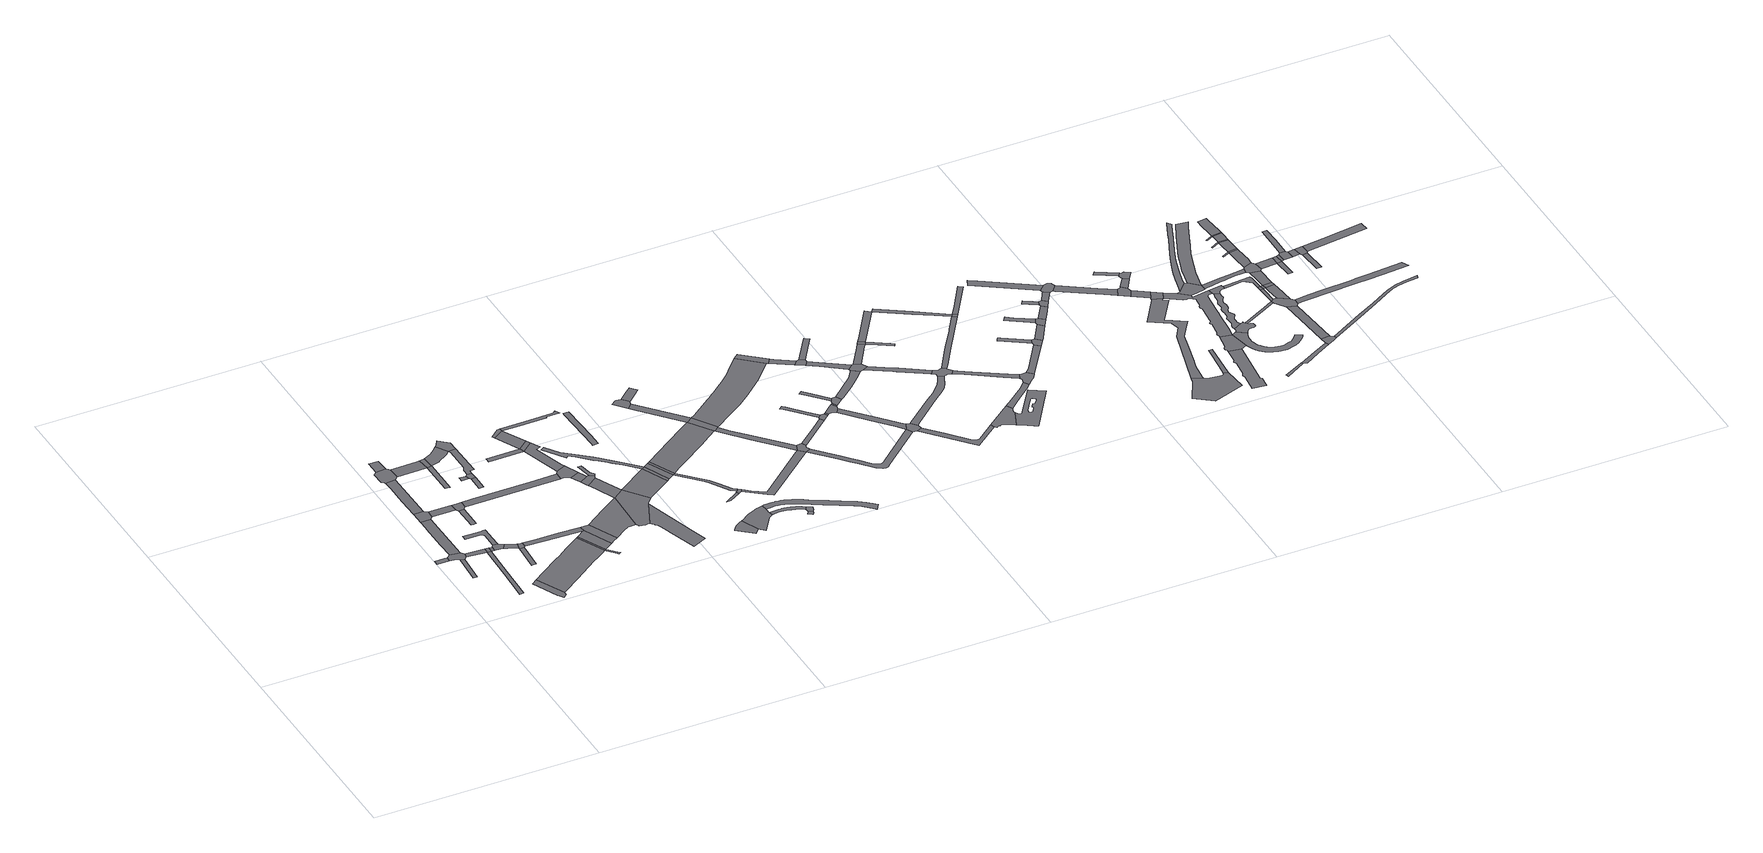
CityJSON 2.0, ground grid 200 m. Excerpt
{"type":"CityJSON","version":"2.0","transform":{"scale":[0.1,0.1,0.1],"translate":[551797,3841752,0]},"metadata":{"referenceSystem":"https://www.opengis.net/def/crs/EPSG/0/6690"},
"CityObjects":{
"road1":{"type":"Road","attributes":{"RoadStructureAttribute.sectionType":"1"},"geometry":[{"type":"MultiSurface","lod":"1","boundaries":[[[0,1,2,3,4]]]}]},
"road2":{"type":"Road","attributes":{"RoadStructureAttribute.sectionType":"1"},"geometry":[{"type":"MultiSurface","lod":"1","boundaries":[[[5,6,7,8,9]]]}]},
"road3":{"type":"Road","geometry":[{"type":"MultiSurface","lod":"1","boundaries":[[[10,4,3,11,12,5,9,13,14,15,16]]]}]},
"road4":{"type":"Road","attributes":{"RoadStructureAttribute.sectionType":"1"},"geometry":[{"type":"MultiSurface","lod":"1","boundaries":[[[17,18,19,20,21,10,16,22]]]}]},
"road5":{"type":"Road","attributes":{"RoadStructureAttribute.sectionType":"1"},"geometry":[{"type":"MultiSurface","lod":"1","boundaries":[[[23,24,25,26,27,28,29,30]]]}]},
"road6":{"type":"Road","attributes":{"RoadStructureAttribute.sectionType":"1"},"geometry":[{"type":"MultiSurface","lod":"1","boundaries":[[[14,13,31,23,32]]]}]},
"road7":{"type":"Road","geometry":[{"type":"MultiSurface","lod":"1","boundaries":[[[33,34,17,22,35,36,37]]]}]},
"road8":{"type":"Road","geometry":[{"type":"MultiSurface","lod":"1","boundaries":[[[38,39,40,41,42,43,44,45]]]}]},
"road9":{"type":"Road","geometry":[{"type":"MultiSurface","lod":"1","boundaries":[[[32,23,30,46]]]}]},
"road10":{"type":"Road","attributes":{"RoadStructureAttribute.sectionType":"1"},"geometry":[{"type":"MultiSurface","lod":"1","boundaries":[[[47,48,49,50,51,34,33]]]}]},
"road11":{"type":"Road","attributes":{"RoadStructureAttribute.sectionType":"1"},"geometry":[{"type":"MultiSurface","lod":"1","boundaries":[[[46,30,52,53]]]}]},
"road12":{"type":"Road","attributes":{"RoadStructureAttribute.sectionType":"1"},"geometry":[{"type":"MultiSurface","lod":"1","boundaries":[[[54,55,56,57,58,59,60,61,62,63,64]]]}]},
"road13":{"type":"Road","geometry":[{"type":"MultiSurface","lod":"1","boundaries":[[[63,53,52,65,66,67,68,64]]]}]},
"road14":{"type":"Road","attributes":{"RoadStructureAttribute.sectionType":"1"},"geometry":[{"type":"MultiSurface","lod":"1","boundaries":[[[37,36,69,70,71]]]}]},
"road15":{"type":"Road","geometry":[{"type":"MultiSurface","lod":"1","boundaries":[[[72,73,74,75,76,77,78,79,80,49,48,81,82,83,84]]]}]},
"road16":{"type":"Road","attributes":{"RoadStructureAttribute.sectionType":"1"},"geometry":[{"type":"MultiSurface","lod":"1","boundaries":[[[85,86,75,74]]]}]},
"road17":{"type":"Road","attributes":{"RoadStructureAttribute.sectionType":"1"},"geometry":[{"type":"MultiSurface","lod":"1","boundaries":[[[87,88,67,66,89,90,91,92]]]}]},
"road18":{"type":"Road","attributes":{"RoadStructureAttribute.sectionType":"1"},"geometry":[{"type":"MultiSurface","lod":"1","boundaries":[[[93,94,95,96,97]]]}]},
"road19":{"type":"Road","attributes":{"RoadStructureAttribute.sectionType":"1"},"geometry":[{"type":"MultiSurface","lod":"1","boundaries":[[[98,99,100,101,102]]]}]},
"road20":{"type":"Road","geometry":[{"type":"MultiSurface","lod":"1","boundaries":[[[103,92,91,93,97,104,105]]]}]},
"road21":{"type":"Road","geometry":[{"type":"MultiSurface","lod":"1","boundaries":[[[106,71,70,102,101,107,108,109,110]]]}]},
"road22":{"type":"Road","attributes":{"RoadStructureAttribute.sectionType":"1"},"geometry":[{"type":"MultiSurface","lod":"1","boundaries":[[[111,112,84,83,113,114]]]}]},
"road23":{"type":"Road","geometry":[{"type":"MultiSurface","lod":"1","boundaries":[[[115,116,117,118,119,38,45,120,121,122,123,124,125,126]]]}]},
"road24":{"type":"Road","attributes":{"RoadStructureAttribute.sectionType":"1"},"geometry":[{"type":"MultiSurface","lod":"1","boundaries":[[[127,128,129,130,131,114]]]}]},
"road25":{"type":"Road","geometry":[{"type":"MultiSurface","lod":"1","boundaries":[[[132,111,114,131,133]]]}]},
"road26":{"type":"Road","attributes":{"RoadStructureAttribute.sectionType":"1"},"geometry":[{"type":"MultiSurface","lod":"1","boundaries":[[[134,135,105,104,136,137,138,139,140,141]]]}]},
"road27":{"type":"Road","geometry":[{"type":"MultiSurface","lod":"1","boundaries":[[[142,143,144,145]]]}]},
"road28":{"type":"Road","attributes":{"RoadStructureAttribute.sectionType":"1"},"geometry":[{"type":"MultiSurface","lod":"1","boundaries":[[[146,147,148,149]]]}]},
"road29":{"type":"Road","attributes":{"RoadStructureAttribute.sectionType":"1"},"geometry":[{"type":"MultiSurface","lod":"1","boundaries":[[[150,151,152,153,154,132,133,155,156,157,158,159]]]}]},
"road30":{"type":"Road","geometry":[{"type":"MultiSurface","lod":"1","boundaries":[[[160,161,162,145,144,146,149]]]}]},
"road31":{"type":"Road","attributes":{"function":"2","RoadStructureAttribute.sectionType":"1"},"geometry":[{"type":"MultiSurface","lod":"1","boundaries":[[[163,115,126,164]]]}]},
"road32":{"type":"Road","attributes":{"RoadStructureAttribute.sectionType":"1"},"geometry":[{"type":"MultiSurface","lod":"1","boundaries":[[[165,166,167,168,159,169,170,171,162,161]]]}]},
"road33":{"type":"Road","attributes":{"RoadStructureAttribute.sectionType":"1"},"geometry":[{"type":"MultiSurface","lod":"1","boundaries":[[[172,173,174,110,109,175,176]]]}]},
"road34":{"type":"Road","geometry":[{"type":"MultiSurface","lod":"1","boundaries":[[[177,178,179,180,181,164,126]]]}]},
"road35":{"type":"Road","attributes":{"function":"2","RoadStructureAttribute.sectionType":"1"},"geometry":[{"type":"MultiSurface","lod":"1","boundaries":[[[140,163,164,182]]]}]},
"road36":{"type":"Road","geometry":[{"type":"MultiSurface","lod":"1","boundaries":[[[183,184,150,159,168,185]]]}]},
"road37":{"type":"Road","geometry":[{"type":"MultiSurface","lod":"1","boundaries":[[[186,141,140,182,187,188,189]]]}]},
"road38":{"type":"Road","attributes":{"function":"2","RoadStructureAttribute.sectionType":"1"},"geometry":[{"type":"MultiSurface","lod":"1","boundaries":[[[190,191,192,193,189,188,194,195,196,197,198,199,200,201,202]]]}]},
"road39":{"type":"Road","attributes":{"RoadStructureAttribute.sectionType":"1"},"geometry":[{"type":"MultiSurface","lod":"1","boundaries":[[[203,204,205,206]]]}]},
"road40":{"type":"Road","geometry":[{"type":"MultiSurface","lod":"1","boundaries":[[[207,208,209,210,211,212]]]}]},
"road41":{"type":"Road","attributes":{"RoadStructureAttribute.sectionType":"1"},"geometry":[{"type":"MultiSurface","lod":"1","boundaries":[[[212,211,206,213]]]}]},
"road42":{"type":"Road","geometry":[{"type":"MultiSurface","lod":"1","boundaries":[[[214,215,216,217,176,175,218,219,220,221,222]]]}]},
"road43":{"type":"Road","attributes":{"RoadStructureAttribute.sectionType":"1"},"geometry":[{"type":"MultiSurface","lod":"1","boundaries":[[[223,224,225,226,205,227,215,214]]]}]},
"road44":{"type":"Road","geometry":[{"type":"MultiSurface","lod":"1","boundaries":[[[213,206,205,226]]]}]},
"road45":{"type":"Road","attributes":{"RoadStructureAttribute.sectionType":"1"},"geometry":[{"type":"MultiSurface","lod":"1","boundaries":[[[228,222,221,229,230,231,232,233]]]}]},
"road46":{"type":"Road","geometry":[{"type":"MultiSurface","lod":"1","boundaries":[[[234,233,232,235,236,237,238,239]]]}]},
"road47":{"type":"Road","attributes":{"RoadStructureAttribute.sectionType":"1"},"geometry":[{"type":"MultiSurface","lod":"1","boundaries":[[[240,237,236,241,190,242]]]}]},
"road48":{"type":"Road","geometry":[{"type":"MultiSurface","lod":"1","boundaries":[[[242,190,202,243,244,245,246,247,248,249,250,251,252]]]}]},
"road49":{"type":"Road","geometry":[{"type":"MultiSurface","lod":"1","boundaries":[[[253,254,250,249,255,256,257,258,259,260,261,262]]]}]},
"road50":{"type":"Road","attributes":{"RoadStructureAttribute.sectionType":"1"},"geometry":[{"type":"MultiSurface","lod":"1","boundaries":[[[263,264,265,266,267,234,239]]]}]},
"road51":{"type":"Road","attributes":{"RoadStructureAttribute.sectionType":"1"},"geometry":[{"type":"MultiSurface","lod":"1","boundaries":[[[268,269,270,271,207,212,272,273,274,275]]]}]},
"road52":{"type":"Road","attributes":{"RoadStructureAttribute.sectionType":"1"},"geometry":[{"type":"MultiSurface","lod":"1","boundaries":[[[276,277,278,279,280,281,282,283,284,285,286,287,288,289,290,291,292]]]}]},
"road53":{"type":"Road","attributes":{"function":"2","RoadStructureAttribute.sectionType":"1"},"geometry":[{"type":"MultiSurface","lod":"1","boundaries":[[[291,242,252,293]]]}]},
"road54":{"type":"Road","attributes":{"RoadStructureAttribute.sectionType":"1"},"geometry":[{"type":"MultiSurface","lod":"1","boundaries":[[[294,295,296,297,298,299,300]]]}]},
"road55":{"type":"Road","geometry":[{"type":"MultiSurface","lod":"1","boundaries":[[[292,291,293,301]]]}]},
"road56":{"type":"Road","attributes":{"RoadStructureAttribute.sectionType":"1"},"geometry":[{"type":"MultiSurface","lod":"1","boundaries":[[[302,303,304,305,306,307,308,309,310,311]]]}]},
"road57":{"type":"Road","attributes":{"RoadStructureAttribute.sectionType":"1"},"geometry":[{"type":"MultiSurface","lod":"1","boundaries":[[[312,292,301,313]]]}]},
"road58":{"type":"Road","geometry":[{"type":"MultiSurface","lod":"1","boundaries":[[[314,312,313,315]]]}]},
"road59":{"type":"Road","geometry":[{"type":"MultiSurface","lod":"1","boundaries":[[[316,317,318,319,320,321,322,323,324,302,311,325,326,327,328,329,330,331,332,333]]]}]},
"road60":{"type":"Road","attributes":{"RoadStructureAttribute.sectionType":"1"},"geometry":[{"type":"MultiSurface","lod":"1","boundaries":[[[334,335,336,337,315,313,338,339,340,341,342]]]}]},
"road61":{"type":"Road","attributes":{"RoadStructureAttribute.sectionType":"1"},"geometry":[{"type":"MultiSurface","lod":"1","boundaries":[[[343,344,345,346]]]}]},
"road62":{"type":"Road","geometry":[{"type":"MultiSurface","lod":"1","boundaries":[[[342,341,347,343,346,348,349]]]}]},
"road63":{"type":"Road","attributes":{"function":"2","RoadStructureAttribute.sectionType":"1"},"geometry":[{"type":"MultiSurface","lod":"1","boundaries":[[[350,351,352,353,314,315,354,355,356,357,358,359,360]]]}]},
"road64":{"type":"Road","attributes":{"RoadStructureAttribute.sectionType":"1"},"geometry":[{"type":"MultiSurface","lod":"1","boundaries":[[[361,362,363,364,365,366,367,368,369,370,371,328,327,372,373,374,375,376,377,378,379,380,381,382,383,384,385]]]}]},
"road65":{"type":"Road","geometry":[{"type":"MultiSurface","lod":"1","boundaries":[[[386,387,388,389,390,391,392,393]]]}]},
"road66":{"type":"Road","attributes":{"RoadStructureAttribute.sectionType":"1"},"geometry":[{"type":"MultiSurface","lod":"1","boundaries":[[[394,395,396,397,398,399]]]}]},
"road67":{"type":"Road","geometry":[{"type":"MultiSurface","lod":"1","boundaries":[[[385,384,400,401,394,399,402,403,404]]]}]},
"road68":{"type":"Road","attributes":{"RoadStructureAttribute.sectionType":"1"},"geometry":[{"type":"MultiSurface","lod":"1","boundaries":[[[405,406,393,392,407,408]]]}]},
"road69":{"type":"Road","attributes":{"RoadStructureAttribute.sectionType":"1"},"geometry":[{"type":"MultiSurface","lod":"1","boundaries":[[[390,389,409,350,410]]]}]},
"road70":{"type":"Road","attributes":{"RoadStructureAttribute.sectionType":"1"},"geometry":[{"type":"MultiSurface","lod":"1","boundaries":[[[411,412,413,414,415,416,417,418,419,420,421,422,423,424,425,426,427,428,429,430,431,432,433,434,435,436,316,333,437,438,439,440,441,442,443,444,445,446,447,448,449,450,451,452,453,454,455,456,457,458]]]}]},
"road71":{"type":"Road","attributes":{"RoadStructureAttribute.sectionType":"1"},"geometry":[{"type":"MultiSurface","lod":"1","boundaries":[[[459,460,461,462,463,349,348,464,465,466,467]]]}]},
"road72":{"type":"Road","geometry":[{"type":"MultiSurface","lod":"1","boundaries":[[[410,350,360,468,469,470]]]}]},
"road73":{"type":"Road","attributes":{"RoadStructureAttribute.sectionType":"1"},"geometry":[{"type":"MultiSurface","lod":"1","boundaries":[[[471,472,469,468,473,474,475,476,459,477]]]}]},
"road74":{"type":"Road","geometry":[{"type":"MultiSurface","lod":"1","boundaries":[[[477,459,467,478,479,480,481,482,483]]]}]},
"road75":{"type":"Road","attributes":{"function":"2","RoadStructureAttribute.sectionType":"1"},"geometry":[{"type":"MultiSurface","lod":"1","boundaries":[[[484,485,486,487,488,489,490,491,492,493,494,495,410,470,496,497,498,499,500,501]]]}]},
"road76":{"type":"Road","attributes":{"RoadStructureAttribute.sectionType":"1"},"geometry":[{"type":"MultiSurface","lod":"1","boundaries":[[[502,503,483,482,504,505]]]}]},
"road77":{"type":"Road","geometry":[{"type":"MultiSurface","lod":"1","boundaries":[[[506,507,508,509,510,511,512,513]]]}]},
"road78":{"type":"Road","attributes":{"RoadStructureAttribute.sectionType":"1"},"geometry":[{"type":"MultiSurface","lod":"1","boundaries":[[[514,515,516,517,518,519,520,521,522,523,478,467,524,525,526,527,528,529,530,531,532,533,534]]]}]},
"road79":{"type":"Road","geometry":[{"type":"MultiSurface","lod":"1","boundaries":[[[513,512,502,505,535,536]]]}]},
"road80":{"type":"Road","attributes":{"RoadStructureAttribute.sectionType":"1"},"geometry":[{"type":"MultiSurface","lod":"1","boundaries":[[[537,536,535,538]]]}]},
"road81":{"type":"Road","attributes":{"RoadStructureAttribute.sectionType":"1"},"geometry":[{"type":"MultiSurface","lod":"1","boundaries":[[[539,540,537,538,541,542,543,544,545,546,547,548]]]}]},
"road82":{"type":"Road","geometry":[{"type":"MultiSurface","lod":"1","boundaries":[[[549,484,501,550,551]]]}]},
"road83":{"type":"Road","attributes":{"RoadStructureAttribute.sectionType":"1"},"geometry":[{"type":"MultiSurface","lod":"1","boundaries":[[[552,553,554,555,556,557]]]}]},
"road84":{"type":"Road","attributes":{"RoadStructureAttribute.sectionType":"1"},"geometry":[{"type":"MultiSurface","lod":"1","boundaries":[[[558,539,548,559,560]]]}]},
"road85":{"type":"Road","geometry":[{"type":"MultiSurface","lod":"1","boundaries":[[[561,557,556,558,560,562]]]}]},
"road86":{"type":"Road","attributes":{"RoadStructureAttribute.sectionType":"1"},"geometry":[{"type":"MultiSurface","lod":"1","boundaries":[[[563,564,565,546,545,566,567,534,568]]]}]},
"road87":{"type":"Road","attributes":{"RoadStructureAttribute.sectionType":"1"},"geometry":[{"type":"MultiSurface","lod":"1","boundaries":[[[569,551,550,570,571]]]}]},
"road88":{"type":"Road","geometry":[{"type":"MultiSurface","lod":"1","boundaries":[[[572,571,570,573,574,575]]]}]},
"road89":{"type":"Road","geometry":[{"type":"MultiSurface","lod":"1","boundaries":[[[568,534,533,576,577,578,579]]]}]},
"road90":{"type":"Road","attributes":{"RoadStructureAttribute.sectionType":"1"},"geometry":[{"type":"MultiSurface","lod":"1","boundaries":[[[580,581,582,561,562,583,584,585,586,587]]]}]},
"road91":{"type":"Road","attributes":{"RoadStructureAttribute.sectionType":"1"},"geometry":[{"type":"MultiSurface","lod":"1","boundaries":[[[588,574,573,589,590,591]]]}]},
"road92":{"type":"Road","attributes":{"RoadStructureAttribute.sectionType":"1"},"geometry":[{"type":"MultiSurface","lod":"1","boundaries":[[[592,593,572,575,594,595]]]}]},
"road93":{"type":"Road","attributes":{"RoadStructureAttribute.sectionType":"1"},"geometry":[{"type":"MultiSurface","lod":"1","boundaries":[[[596,597,598,599,600,601,602,577,576,603,604,605,606,607]]]}]},
"road94":{"type":"Road","geometry":[{"type":"MultiSurface","lod":"1","boundaries":[[[608,591,590,580,587,609,610,611,612]]]}]},
"road95":{"type":"Road","attributes":{"RoadStructureAttribute.sectionType":"1"},"geometry":[{"type":"MultiSurface","lod":"1","boundaries":[[[613,614,615,616,617,618,619,579,578,620,621,622,623,624,625,626,627,628]]]}]},
"road96":{"type":"Road","attributes":{"RoadStructureAttribute.sectionType":"1"},"geometry":[{"type":"MultiSurface","lod":"1","boundaries":[[[629,630,608,612,631,632]]]}]},
"road97":{"type":"Road","attributes":{"RoadStructureAttribute.sectionType":"1"},"geometry":[{"type":"MultiSurface","lod":"1","boundaries":[[[633,634,610,609,635,636,637,638,639,640]]]}]},
"road98":{"type":"Road","geometry":[{"type":"MultiSurface","lod":"1","boundaries":[[[641,629,632,642]]]}]},
"road99":{"type":"Road","geometry":[{"type":"MultiSurface","lod":"1","boundaries":[[[643,644,645,646,642,632]]]}]},
"road100":{"type":"Road","geometry":[{"type":"MultiSurface","lod":"1","boundaries":[[[647,607,606,648,649,650,651,652,653,654,655,656]]]}]},
"road101":{"type":"Road","attributes":{"RoadStructureAttribute.sectionType":"1"},"geometry":[{"type":"MultiSurface","lod":"1","boundaries":[[[657,658,641,642,659,660]]]}]},
"road102":{"type":"Road","geometry":[{"type":"MultiSurface","lod":"1","boundaries":[[[661,662,663,640,639,664,613,628,665,666,667,668,669,670,671,672,673,674]]]}]},
"road103":{"type":"Road","geometry":[{"type":"MultiSurface","lod":"1","boundaries":[[[675,676,677,678,679,653,652,680,681,682,683,684,685],[686,687,688,689,690,691,692,693,694,695,696,697,698,699,700,701,702,703,704,705,706,707,708]]]}]},
"road104":{"type":"Road","attributes":{"RoadStructureAttribute.sectionType":"1"},"geometry":[{"type":"MultiSurface","lod":"1","boundaries":[[[709,710,711,712,713,714,715,647,656,716,717,718,719,720]]]}]},
"road105":{"type":"Road","attributes":{"RoadStructureAttribute.sectionType":"1"},"geometry":[{"type":"MultiSurface","lod":"1","boundaries":[[[721,722,723,724,670,669,725,726,727,728,729]]]}]},
"road106":{"type":"Road","attributes":{"RoadStructureAttribute.sectionType":"1"},"geometry":[{"type":"MultiSurface","lod":"1","boundaries":[[[730,731,732,733,734,735,674,673,736,737,738,739]]]}]},
"road107":{"type":"Road","geometry":[{"type":"MultiSurface","lod":"1","boundaries":[[[740,741,742,660,743,744,730,745]]]}]},
"road108":{"type":"Road","geometry":[{"type":"MultiSurface","lod":"1","boundaries":[[[746,747,729,728,748,749,709,720,750,751,752,753]]]}]},
"road109":{"type":"Road","geometry":[{"type":"MultiSurface","lod":"1","boundaries":[[[745,730,739,754]]]}]},
"road110":{"type":"Road","attributes":{"RoadStructureAttribute.sectionType":"1"},"geometry":[{"type":"MultiSurface","lod":"1","boundaries":[[[755,756,757,753,752,758]]]}]},
"road111":{"type":"Road","attributes":{"RoadStructureAttribute.sectionType":"1"},"geometry":[{"type":"MultiSurface","lod":"1","boundaries":[[[759,760,761,762,763,764,765,766]]]}]},
"road112":{"type":"Road","attributes":{"RoadStructureAttribute.sectionType":"1"},"geometry":[{"type":"MultiSurface","lod":"1","boundaries":[[[767,768,745,754,769]]]}]},
"road113":{"type":"Road","geometry":[{"type":"MultiSurface","lod":"1","boundaries":[[[770,766,765,771,755,758,772,773,774]]]}]},
"road114":{"type":"Road","attributes":{"RoadStructureAttribute.sectionType":"1"},"geometry":[{"type":"MultiSurface","lod":"1","boundaries":[[[775,776,777,778,779,780,781]]]}]},
"road115":{"type":"Road","attributes":{"RoadStructureAttribute.sectionType":"1"},"geometry":[{"type":"MultiSurface","lod":"1","boundaries":[[[782,770,774,783,784]]]}]},
"road116":{"type":"Road","geometry":[{"type":"MultiSurface","lod":"1","boundaries":[[[785,781,780,782,784,786,787]]]}]},
"road117":{"type":"Road","attributes":{"RoadStructureAttribute.sectionType":"1"},"geometry":[{"type":"MultiSurface","lod":"1","boundaries":[[[788,787,786,789,790]]]}]},
"road118":{"type":"Road","geometry":[{"type":"MultiSurface","lod":"1","boundaries":[[[791,792,793,794,795,796]]]}]},
"road119":{"type":"Road","attributes":{"RoadStructureAttribute.sectionType":"1"},"geometry":[{"type":"MultiSurface","lod":"1","boundaries":[[[797,798,799,800,801]]]}]},
"road120":{"type":"Road","geometry":[{"type":"MultiSurface","lod":"1","boundaries":[[[802,796,795,788,790,803]]]}]},
"road121":{"type":"Road","attributes":{"RoadStructureAttribute.sectionType":"1"},"geometry":[{"type":"MultiSurface","lod":"1","boundaries":[[[804,805,802,803,806]]]}]},
"road122":{"type":"Road","geometry":[{"type":"MultiSurface","lod":"1","boundaries":[[[807,801,800,804,806,808,809,810,811]]]}]},
"road123":{"type":"Road","geometry":[{"type":"MultiSurface","lod":"1","boundaries":[[[812,813,814,815,816,817,818,819,820,821,822,823,824,825,826]]]}]},
"road124":{"type":"Road","attributes":{"RoadStructureAttribute.sectionType":"1"},"geometry":[{"type":"MultiSurface","lod":"1","boundaries":[[[827,809,808,828,829,830,831,832]]]}]},
"road125":{"type":"Road","attributes":{"RoadStructureAttribute.sectionType":"1"},"geometry":[{"type":"MultiSurface","lod":"1","boundaries":[[[833,834,835,836,837,838,812,826,839,840,841,842,843,844,845,846,847,848,849,850,851]]]}]},
"road126":{"type":"Road","geometry":[{"type":"MultiSurface","lod":"1","boundaries":[[[852,853,854,818,817]]]}]},
"road127":{"type":"Road","attributes":{"RoadStructureAttribute.sectionType":"1"},"geometry":[{"type":"MultiSurface","lod":"1","boundaries":[[[855,856,857,858,859,860,861,862,863,864,865,866,867,868,869,870,871,872]]]}]},
"road128":{"type":"Road","geometry":[{"type":"MultiSurface","lod":"1","boundaries":[[[873,874,832,831,875,876,877]]]}]},
"road129":{"type":"Road","attributes":{"RoadStructureAttribute.sectionType":"1"},"geometry":[{"type":"MultiSurface","lod":"1","boundaries":[[[878,879,880,881]]]}]},
"road130":{"type":"Road","attributes":{"RoadStructureAttribute.sectionType":"1"},"geometry":[{"type":"MultiSurface","lod":"1","boundaries":[[[876,875,882,883]]]}]},
"road131":{"type":"Road","attributes":{"RoadStructureAttribute.sectionType":"1"},"geometry":[{"type":"MultiSurface","lod":"1","boundaries":[[[884,873,877,885,886]]]}]},
"road132":{"type":"Road","geometry":[{"type":"MultiSurface","lod":"1","boundaries":[[[887,888,889,890,891,892,893,894,855,872,895,896]]]}]},
"road133":{"type":"Road","geometry":[{"type":"MultiSurface","lod":"1","boundaries":[[[883,882,833,851,897]]]}]},
"road134":{"type":"Road","geometry":[{"type":"MultiSurface","lod":"1","boundaries":[[[898,881,880,899,884,886,900,901]]]}]},
"road135":{"type":"Road","geometry":[{"type":"MultiSurface","lod":"1","boundaries":[[[902,903,904,905]]]}]},
"road136":{"type":"Road","attributes":{"RoadStructureAttribute.sectionType":"1"},"geometry":[{"type":"MultiSurface","lod":"1","boundaries":[[[897,851,906,907,908,909,910,911,912,913,914,915,916,917,918,919,920,921,922,923,924,925,926,927,928,929,930,931,887,896,932,933,934,935,936,937,938,939,940,941,942,943,944,945]]]}]},
"road137":{"type":"Road","geometry":[{"type":"MultiSurface","lod":"1","boundaries":[[[946,947,948,949,950,951,952,953,954,955,956,957,958,959,960,961,962,963,964,965,966,967,968,969,970,971,972]]]}]},
"road138":{"type":"Road","geometry":[{"type":"MultiSurface","lod":"1","boundaries":[[[973,974,945,944,975,976,977,978,979]]]}]},
"road139":{"type":"Road","attributes":{"RoadStructureAttribute.sectionType":"1"},"geometry":[{"type":"MultiSurface","lod":"1","boundaries":[[[954,980,896,895,981,982,983,984,985,986,987,988,989,990,991,992,993,994,995,996,997,998,999,1000,1001,1002,1003,1004,1005,1006,1007,1008,1009,1010,1011,1012,1013,1014,1015,1016,1017,1018,1019,1020,1021,1022,1023,1024,1025,1026,1027,1028,1029,1030,955]]]}]},
"road140":{"type":"Road","attributes":{"RoadStructureAttribute.sectionType":"1"},"geometry":[{"type":"MultiSurface","lod":"1","boundaries":[[[1031,1032,1033,1034,1035,1036,1037,1038,1039,1040,1041,1042,1043,1044,1045,1046,1047,1048,1049,1050,1051,1052,1053,1054,1055,1056,1057,1058,1059,1060,1061,1062,1063,1064,951,950,1065,1066,1067,1068,1069,1070,1071,1072,1073,1074,1075,1076,1077,1078,1079,1080,1081,1082,1083,1084,1085,1086,1087,1088,1089,1090,1091,1092,1093,1094]]]}]},
"road141":{"type":"Road","attributes":{"RoadStructureAttribute.sectionType":"1"},"geometry":[{"type":"MultiSurface","lod":"1","boundaries":[[[1095,1096,1097,1098,1099,1100]]]}]},
"road142":{"type":"Road","geometry":[{"type":"MultiSurface","lod":"1","boundaries":[[[1101,1102,941,940,1031,1094,1103,1104,1105,1106,1107,1108]]]}]},
"road143":{"type":"Road","attributes":{"RoadStructureAttribute.sectionType":"7"},"geometry":[{"type":"MultiSurface","lod":"1","boundaries":[[[1109,1110,1111,1112,1113,1114,972,971,1115]]]}]},
"road144":{"type":"Road","geometry":[{"type":"MultiSurface","lod":"1","boundaries":[[[1116,1117,1118,1119,1120,1121,1122,1123,1124,1125,1126,1127,1128,1129,1130,974,973,1131,1132,1133,1134,1135,1136,1137,1138,1139,1140]]]}]},
"road145":{"type":"Road","attributes":{"RoadStructureAttribute.sectionType":"1"},"geometry":[{"type":"MultiSurface","lod":"1","boundaries":[[[1141,1142,1143,1144,1145,1146,978,977,1147,1148,1149,1150,1151,1152,1153,1154]]]}]},
"road146":{"type":"Road","attributes":{"RoadStructureAttribute.sectionType":"1"},"geometry":[{"type":"MultiSurface","lod":"1","boundaries":[[[1155,1156,1157,1158,1159,1160,1161,1162,979,978,1163,1164,1165,1166,1167,1168,1169]]]}]},
"road147":{"type":"Road","attributes":{"RoadStructureAttribute.sectionType":"1"},"geometry":[{"type":"MultiSurface","lod":"1","boundaries":[[[1170,1171,1172,1173,1174,1108,1107,1175,1176,1177,1178,1179,1180]]]}]},
"road148":{"type":"Road","geometry":[{"type":"MultiSurface","lod":"1","boundaries":[[[1181,1182,1095,1100,1183,1184,1185]]]}]},
"road149":{"type":"Road","attributes":{"RoadStructureAttribute.sectionType":"1"},"geometry":[{"type":"MultiSurface","lod":"1","boundaries":[[[1186,1187,1182,1181,1188]]]}]},
"road150":{"type":"Road","geometry":[{"type":"MultiSurface","lod":"1","boundaries":[[[1189,1190,1191,1192,1193,1194,1112,1195]]]}]},
"road151":{"type":"Road","geometry":[{"type":"MultiSurface","lod":"1","boundaries":[[[1180,1179,1192,1191]]]}]},
"road152":{"type":"Road","geometry":[{"type":"MultiSurface","lod":"1","boundaries":[[[1195,1112,1111,1196,1186,1188,1197,1198,1199,1200,1201]]]}]},
"road153":{"type":"Road","attributes":{"RoadStructureAttribute.sectionType":"1"},"geometry":[{"type":"MultiSurface","lod":"1","boundaries":[[[1202,1180,1191,1203]]]}]},
"road154":{"type":"Road","attributes":{"RoadStructureAttribute.sectionType":"1"},"geometry":[{"type":"MultiSurface","lod":"1","boundaries":[[[1204,1205,1203,1206,1201,1200]]]}]},
"road155":{"type":"Road","geometry":[{"type":"MultiSurface","lod":"1","boundaries":[[[1207,1208,1202,1203,1205]]]}]},
"road156":{"type":"Road","attributes":{"RoadStructureAttribute.sectionType":"1"},"geometry":[{"type":"MultiSurface","lod":"1","boundaries":[[[1209,1210,1211,1202,1208,1212]]]}]},
"road157":{"type":"Road","geometry":[{"type":"MultiSurface","lod":"1","boundaries":[[[1213,1214,1215,1216]]]}]},
"road158":{"type":"Road","geometry":[{"type":"MultiSurface","lod":"1","boundaries":[[[1217,1218,1219,1141,1154,1220,1209,1212,1221,1222]]]}]},
"road159":{"type":"Road","geometry":[{"type":"MultiSurface","lod":"1","boundaries":[[[1223,1224,1225,1226]]]}]},
"road160":{"type":"Road","attributes":{"RoadStructureAttribute.sectionType":"1"},"geometry":[{"type":"MultiSurface","lod":"1","boundaries":[[[1227,1228,1229,1216,1230,1231,1218,1217]]]}]},
"road161":{"type":"Road","geometry":[{"type":"MultiSurface","lod":"1","boundaries":[[[1232,1233,1234,1235]]]}]},
"road162":{"type":"Road","geometry":[{"type":"MultiSurface","lod":"1","boundaries":[[[1236,1213,1216,1229]]]}]},
"road163":{"type":"Road","attributes":{"RoadStructureAttribute.sectionType":"1"},"geometry":[{"type":"MultiSurface","lod":"1","boundaries":[[[1237,1238,1239,1226,1240,1213,1236]]]}]},
"road164":{"type":"Road","geometry":[{"type":"MultiSurface","lod":"1","boundaries":[[[1241,1223,1226,1239]]]}]},
"road165":{"type":"Road","attributes":{"RoadStructureAttribute.sectionType":"1"},"geometry":[{"type":"MultiSurface","lod":"1","boundaries":[[[1242,1243,1235,1223,1241]]]}]},
"road166":{"type":"Road","geometry":[{"type":"MultiSurface","lod":"1","boundaries":[[[1244,1232,1235,1243]]]}]},
"road167":{"type":"Road","attributes":{"RoadStructureAttribute.sectionType":"1"},"geometry":[{"type":"MultiSurface","lod":"1","boundaries":[[[1245,1246,1222,1221,1247]]]}]},
"road168":{"type":"Road","attributes":{"RoadStructureAttribute.sectionType":"1"},"geometry":[{"type":"MultiSurface","lod":"1","boundaries":[[[1248,1249,1250,1251,1252,1253,1254,1232,1244]]]}]},
"road169":{"type":"Road","geometry":[{"type":"MultiSurface","lod":"1","boundaries":[[[1255,1256,1257,1247]]]}]},
"road170":{"type":"Road","geometry":[{"type":"MultiSurface","lod":"1","boundaries":[[[1258,1245,1247,1257]]]}]},
"road171":{"type":"Road","attributes":{"RoadStructureAttribute.sectionType":"1"},"geometry":[{"type":"MultiSurface","lod":"1","boundaries":[[[1259,1258,1257,1260]]]}]},
"road172":{"type":"Road","geometry":[{"type":"MultiSurface","lod":"1","boundaries":[[[1261,1262,1259,1260,1263,1264]]]}]},
"road173":{"type":"Road","attributes":{"RoadStructureAttribute.sectionType":"1"},"geometry":[{"type":"MultiSurface","lod":"1","boundaries":[[[1265,1266,1267,1268,1269,1270,1271,1272,1273,1185,1184,1274,1275,1276,1277,1278,1279,1280,1281,1282]]]}]},
"road174":{"type":"Road","attributes":{"RoadStructureAttribute.sectionType":"1"},"geometry":[{"type":"MultiSurface","lod":"1","boundaries":[[[1283,1284,1285,1286,1262,1261]]]}]},
"road175":{"type":"Road","attributes":{"RoadStructureAttribute.sectionType":"1"},"geometry":[{"type":"MultiSurface","lod":"1","boundaries":[[[1287,1264,1263,1288]]]}]},
"road176":{"type":"Road","geometry":[{"type":"MultiSurface","lod":"1","boundaries":[[[1289,1290,1291,1292]]]}]},
"road177":{"type":"Road","attributes":{"RoadStructureAttribute.sectionType":"1"},"geometry":[{"type":"MultiSurface","lod":"1","boundaries":[[[1293,1294,1295,1296,1297,1298,1299,1199,1198,1300,1301,1302,1303,1304]]]}]},
"road178":{"type":"Road","geometry":[{"type":"MultiSurface","lod":"1","boundaries":[[[1305,1287,1288,1292,1291,1306]]]}]},
"road179":{"type":"Road","attributes":{"RoadStructureAttribute.sectionType":"1"},"geometry":[{"type":"MultiSurface","lod":"1","boundaries":[[[1307,1308,1305,1306,1309,1310]]]}]}
},
"vertices":[
[97,931,0],[7,931,0],[7,884,0],[112,883,0],[120,930,0],
[197,859,0],[180,594,0],[198,593,0],[217,592,0],[234,852,0],
[152,956,0],[158,881,0],[167,881,0],[257,872,0],[268,918,0],[244,942,0],[241,946,0],
[148,1458,0],[148,1383,0],[148,1382,0],[147,1353,0],[151,1115,0],[236,1459,0],
[436,855,0],[422,531,0],[421,503,0],[413,303,0],[410,227,0],[445,227,0],[457,553,0],[470,853,0],
[433,855,0],[440,906,0],
[234,1583,0],[146,1582,0],[257,1484,0],[259,1487,0],[265,1559,0],
[616,345,0],[566,310,0],[674,80,0],[691,55,0],[707,31,0],[740,61,0],[737,82,0],[737,88,0],
[473,904,0],
[231,1794,0],[227,2071,0],[140,2064,0],[142,1981,0],[143,1772,0],
[502,853,0],[501,902,0],
[561,934,0],[559,1137,0],[541,1137,0],[521,1137,0],[359,1135,0],[360,1093,0],[499,1094,0],[521,1076,0],[522,1075,0],[521,925,0],[561,925,0],
[516,853,0],[575,849,0],[604,891,0],[561,920,0],
[417,1488,0],[471,1489,0],[469,1560,0],
[250,2214,0],[243,2220,0],[226,2237,0],[141,2232,0],[112,2206,0],[111,2095,0],[116,2090,0],[124,2081,0],[126,2079,0],[244,2085,0],[254,2094,0],[260,2099,0],[255,2209,0],
[224,2359,0],[139,2358,0],
[680,857,0],[615,884,0],[604,833,0],[669,806,0],[687,801,0],[700,852,0],
[686,784,0],[672,541,0],[692,540,0],[712,539,0],[728,782,0],
[490,1249,0],[511,1249,0],[535,1250,0],[533,1462,0],[488,1462,0],
[719,847,0],[739,795,0],[740,847,0],
[530,1561,0],[533,1470,0],[551,1486,0],[557,1491,0],[556,1561,0],
[516,2220,0],[492,2217,0],[509,2105,0],[527,2105,0],
[1158,717,0],[1027,627,0],[921,554,0],[885,530,0],[709,409,0],[741,92,0],[760,105,0],[913,210,0],[1135,364,0],[1191,402,0],[1249,441,0],[1279,461,0],
[528,2105,0],[530,1786,0],[548,1786,0],[572,1786,0],[570,2111,0],
[560,2224,0],[570,2117,0],
[1062,838,0],[844,844,0],[747,795,0],[918,791,0],[1248,781,0],[1249,781,0],[1251,781,0],[1249,834,0],
[694,1865,0],[694,1825,0],[760,1826,0],[752,1865,0],
[772,1813,0],[772,1670,0],[812,1670,0],[813,1813,0],
[714,2333,0],[696,2316,0],[677,2298,0],[640,2262,0],[635,2260,0],[650,2138,0],[651,2139,0],[652,2140,0],[743,2197,0],[776,2231,0],
[813,1864,0],[813,1881,0],[771,1880,0],
[1172,727,0],[1293,470,0],
[812,1917,0],[851,1918,0],[851,2011,0],[847,2232,0],[787,2209,0],[791,1983,0],[771,1947,0],
[1174,1566,0],[899,1564,0],[656,1562,0],[1408,1499,0],[1407,1569,0],
[1341,394,0],[1362,371,0],[1368,372,0],[1379,382,0],[1359,402,0],
[1372,526,0],
[761,2401,0],[728,2347,0],[845,2327,0],
[1324,833,0],[1408,551,0],[1445,576,0],[1325,833,0],
[1674,1074,0],[1672,1073,0],[1640,1051,0],[1515,965,0],[1548,646,0],[1579,662,0],[1590,665,0],[1608,670,0],[1621,670,0],[1636,671,0],[1641,671,0],[1650,671,0],[1658,669,0],
[1001,2008,0],[1001,1962,0],[1318,1964,0],[1301,2010,0],
[1282,2324,0],[1259,2324,0],[1180,2252,0],[1191,2234,0],[1192,2233,0],[1282,2291,0],
[1392,2083,0],
[1514,1639,0],[1430,1602,0],[1428,1599,0],[1410,1574,0],[1431,1499,0],[1454,1499,0],[1483,1479,0],[1488,1476,0],[1571,1512,0],
[1500,1671,0],[1415,1945,0],[1458,1962,0],[1415,2041,0],[1415,1642,0],
[1588,1473,0],[1490,1472,0],[1519,1410,0],[1519,1409,0],[1530,1386,0],[1607,1433,0],
[1626,1438,0],[1556,1331,0],[1561,1320,0],[1656,1386,0],[1655,1387,0],[1666,1414,0],
[1732,1226,0],[1600,1236,0],[1770,1144,0],
[1667,661,0],[1674,649,0],[1674,644,0],[1727,627,0],[1735,633,0],[1749,637,0],[1765,632,0],[1875,880,0],[1878,884,0],[1928,945,0],
[2023,389,0],[1876,877,0],[1793,603,0],[1797,599,0],[1811,578,0],[1824,550,0],[1844,487,0],[1858,443,0],[1936,194,0],[2064,253,0],
[1676,1436,0],[1650,1473,0],[1633,1585,0],[1602,1584,0],[1621,1475,0],
[1780,2351,0],[1759,2334,0],[1742,2329,0],[1508,2326,0],[1412,2292,0],[1683,2295,0],[1685,2306,0],[1805,2307,0],
[1879,1541,0],[1819,1603,0],[1770,1648,0],[1682,1730,0],[1562,1822,0],[1481,1942,0],[1448,1922,0],[1580,1732,0],[1600,1754,0],[1650,1714,0],[1753,1610,0],[1765,1599,0],[1845,1527,0],[1869,1505,0],[1934,1445,0],[2045,1329,0],[2070,1347,0],
[2152,1095,0],
[1825,2267,0],[1841,1814,0],[1842,1795,0],[1892,1798,0],[1888,1922,0],[1875,2292,0],[1825,2290,0],
[2177,1112,0],
[2432,343,0],[2408,328,0],[2395,319,0],[2384,313,0],[2363,297,0],[2341,274,0],[2322,248,0],[2367,211,0],[2458,135,0],[2498,182,0],
[2117,1379,0],[2226,1145,0],
[2138,1393,0],[2246,1159,0],
[2668,451,0],[2641,445,0],[2615,437,0],[2594,430,0],[2568,420,0],[2541,406,0],[2517,393,0],[2490,378,0],[2461,358,0],[2547,137,0],[2647,280,0],[2686,304,0],[2678,349,0],[2672,353,0],[2679,369,0],[2679,379,0],[2675,388,0],[2677,393,0],
[2564,773,0],[2494,884,0],[2464,927,0],[2449,950,0],[2411,956,0],[2438,915,0],[2539,756,0],[2581,722,0],[2595,747,0],
[2573,708,0],[2443,628,0],[2481,626,0],[2582,687,0],
[2569,715,0],[2607,702,0],[2620,727,0],
[2650,1744,0],[2524,1657,0],[2440,1599,0],[2401,1571,0],[2305,1205,0],[2413,1277,0],[2472,1317,0],[2513,1347,0],[2620,1419,0],[2648,1439,0],[2790,1539,0],
[2945,303,0],[2914,318,0],[2905,322,0],[2862,335,0],[2836,342,0],[2812,347,0],[2790,349,0],[2785,350,0],[2764,351,0],[2738,350,0],[2709,349,0],[2704,310,0],[2728,315,0],[2751,316,0],[2770,316,0],[2787,315,0],[2791,314,0],[2810,310,0],[2837,303,0],[2856,298,0],[2879,291,0],[2886,290,0],[2943,265,0],[2955,255,0],[2971,288,0],
[2282,2262,0],[2271,2262,0],[2228,2224,0],[2319,2122,0],[2361,2165,0],[2363,2190,0],[2376,2202,0],[2323,2260,0],
[2960,222,0],[2954,205,0],[2942,188,0],[2976,165,0],[2991,183,0],[2997,201,0],
[2959,249,0],[2961,239,0],[3003,218,0],[3009,218,0],[3018,258,0],
[2450,2371,0],[2389,2318,0],[2442,2262,0],[2500,2315,0],
[2353,2083,0],[2708,1783,0],
[3468,87,0],[3447,111,0],[3427,126,0],[3411,137,0],[3399,148,0],[3389,155,0],[3368,169,0],[3305,205,0],[3257,233,0],[3175,281,0],[3031,362,0],[2998,382,0],[2955,409,0],[2920,425,0],[2882,439,0],[2860,445,0],[2848,447,0],[2833,451,0],[2804,455,0],[2788,457,0],[2785,457,0],[2761,458,0],[2746,459,0],[2732,459,0],[2697,457,0],[2686,454,0],[2695,397,0],[2714,399,0],[2738,400,0],[2761,401,0],[2781,401,0],[2787,400,0],[2801,399,0],[2822,395,0],[2839,391,0],[2873,380,0],[2914,362,0],[2947,343,0],[2951,341,0],[3107,250,0],[3222,182,0],[3244,169,0],[3321,126,0],[3374,87,0],[3424,44,0],[3455,13,0],[3464,3,0],[3499,56,0],
[3257,1009,0],[2789,605,0],[2779,611,0],[2681,678,0],[2641,709,0],[2780,571,0],[2822,540,0],[2899,606,0],[3313,960,0],
[2792,1541,0],[2834,1569,0],[2844,1576,0],
[3024,1356,0],[2905,1486,0],[2838,1485,0],[2986,1315,0],[3058,1232,0],[3151,1131,0],[3284,1074,0],
[3355,980,0],[3345,998,0],[3340,1015,0],[3344,1030,0],[3352,1040,0],[3329,1075,0],
[3374,2357,0],[3310,2287,0],[3256,2228,0],[3208,2178,0],[3142,2116,0],[3106,2087,0],[3023,2017,0],[2997,1998,0],[2957,1966,0],[2936,1947,0],[2820,1859,0],[2744,1802,0],[2992,1677,0],[3025,1699,0],[3129,1772,0],[3247,1866,0],[3414,2013,0],[3571,2186,0],
[3611,1312,0],[3477,1200,0],[3506,1172,0],[3630,1278,0],
[3556,1450,0],[3437,1583,0],[3419,1604,0],[3389,1580,0],[3397,1571,0],[3499,1458,0],[3610,1334,0],[3636,1361,0],
[3816,575,0],[3794,557,0],[3777,549,0],[3762,549,0],[3747,552,0],[3734,559,0],[3716,574,0],[3627,675,0],[3588,718,0],[3529,784,0],[3494,758,0],[3562,681,0],[3607,631,0],[3712,514,0],[3735,497,0],[3757,482,0],[3780,480,0],[3802,485,0],[3827,505,0],[4189,824,0],[4161,881,0],
[3691,1330,0],[3673,1360,0],
[3686,1371,0],[3704,1341,0],
[3780,1449,0],[3752,1426,0],[3716,1346,0],[3731,1349,0],[3746,1347,0],[3759,1342,0],[3769,1332,0],[3803,1380,0],[3801,1390,0],[3806,1405,0],
[3422,2399,0],[3587,2176,0],[3619,2227,0],
[3698,1661,0],[3647,1718,0],[3621,1695,0],[3661,1650,0],[3800,1491,0],[3819,1524,0],
[3794,1461,0],[3815,1417,0],[3816,1418,0],
[3856,1525,0],[3885,1473,0],
[4182,952,0],[4000,1157,0],[3813,1367,0],[3954,1119,0],[4100,951,0],[4188,946,0],
[3647,2208,0],[3766,2066,0],[3798,2107,0],
[3825,2112,0],[3840,2019,0],[3871,2068,0],[3868,2090,0],
[4226,819,0],[4274,847,0],[4271,887,0],[4225,941,0],
[4123,1799,0],[4114,1784,0],[4067,1712,0],[3912,1496,0],[4027,1587,0],[4097,1655,0],[4145,1703,0],[4187,1753,0],
[3946,2010,0],[3934,1959,0],[4120,1816,0],[4168,1863,0],
[3990,2355,0],[3856,2159,0],[3906,2147,0],[4030,2328,0],
[4619,500,0],[4609,500,0],[4592,500,0],[4577,505,0],[4576,506,0],[4564,517,0],[4413,689,0],[4370,656,0],[4553,450,0],[4578,422,0],[4798,595,0],[4783,632,0],
[4183,1866,0],[4219,1761,0],[4269,1789,0],[4250,1824,0],[4241,1841,0],
[4705,1416,0],[4681,1366,0],[4654,1323,0],[4607,1270,0],[4567,1230,0],[4495,1169,0],[4238,952,0],[4283,904,0],[4339,953,0],[4543,1132,0],[4625,1200,0],[4654,1226,0],[4682,1256,0],[4711,1304,0],[4741,1369,0],[4753,1392,0],
[4338,2101,0],[4306,2053,0],[4368,2038,0],[4388,2068,0],
[4478,1660,0],[4443,1683,0],[4421,1633,0],[4445,1618,0],[4627,1503,0],[4673,1476,0],[4678,1473,0],[4704,1512,0],
[4356,2129,0],[4405,2096,0],
[4477,2012,0],[4588,1942,0],[4604,1970,0],[4573,1990,0],
[5013,813,0],[4814,580,0],[4841,595,0],[4848,590,0],[4866,603,0],[4964,543,0],[5030,702,0],[5027,722,0],[5032,737,0],[5042,759,0],
[4589,2481,0],[4378,2163,0],[4441,2151,0],[4636,2441,0],
[4765,1496,0],[4741,1494,0],[4717,1504,0],[4706,1446,0],[4765,1404,0],[4780,1407,0],[4795,1409,0],[4808,1407,0],[4823,1400,0],[4851,1438,0],[4836,1449,0],[4815,1474,0],[4820,1482,0],[4787,1504,0],
[5260,932,0],[5215,867,0],[5167,798,0],[5070,657,0],[5045,682,0],[5043,495,0],[5088,467,0],[5118,449,0],[5297,720,0],[5350,800,0],[5387,855,0],[5140,676,0],[5209,781,0],[5219,796,0],[5225,803,0],[5231,809,0],[5241,809,0],[5256,799,0],[5261,792,0],[5259,779,0],[5245,761,0],[5229,739,0],[5217,745,0],[5212,747,0],[5209,749,0],[5183,703,0],[5194,696,0],[5192,692,0],[5165,653,0],[5153,648,0],[5147,650,0],[5145,651,0],[5138,655,0],[5135,665,0],
[5276,1044,0],[5249,1009,0],[5219,979,0],[5201,961,0],[5195,956,0],[5051,843,0],[5033,829,0],[5057,775,0],[5110,820,0],[5209,904,0],[5260,947,0],[5309,996,0],
[5278,1164,0],[5158,1240,0],[4976,1355,0],[4878,1418,0],[4861,1375,0],[4954,1313,0],[5168,1171,0],[5276,1099,0],[5296,1155,0],
[5174,2100,0],[5076,1950,0],[5068,1937,0],[4938,1744,0],[4922,1721,0],[4789,1507,0],[4847,1523,0],[4971,1713,0],[5081,1882,0],[5209,2077,0],
[5055,2218,0],[4928,2301,0],[4659,2477,0],[4907,2269,0],[5059,2173,0],[5193,2128,0],
[5333,1147,0],[5305,1150,0],[5288,1084,0],[5289,1072,0],[5341,1027,0],[5379,1065,0],[5406,1106,0],[5360,1153,0],
[5227,2105,0],
[5582,1465,0],[5405,1198,0],[5375,1168,0],[5624,1422,0],
[5386,1667,0],[5370,1678,0],[5357,1660,0],[5345,1642,0],[5547,1512,0],[5569,1497,0],[5578,1491,0],[5592,1531,0],
[5402,2452,0],[5252,2219,0],[5436,2425,0],
[5626,1535,0],[5583,1480,0],[5640,1445,0],[5664,1478,0],[5671,1488,0],
[5603,1869,0],[5546,1906,0],[5519,1868,0],[5557,1843,0],[5699,1751,0],[5729,1731,0],[5748,1775,0],
[5731,1699,0],[5689,1513,0],[5777,1659,0],
[5758,1769,0],[5821,1731,0],[5774,1773,0],
[5869,1917,0],[5859,1793,0],[5911,1879,0],
[5838,1999,0],[5769,2042,0],[5745,2009,0],[5797,1976,0],[5865,1934,0],[5875,1976,0],
[5572,2446,0],[5504,2489,0],[5477,2428,0],[5960,2111,0],[6013,2161,0],
[5910,1983,0],[5952,1946,0],
[5968,2082,0],[5959,2066,0],[6015,2050,0],
[6052,2167,0],[6043,2056,0],[6091,2116,0],[6087,2137,0],[6083,2156,0],
[6491,496,0],[6477,444,0],[6377,246,0],[6526,134,0],[6808,229,0],[6789,434,0],[6752,449,0],[6745,431,0],[6737,421,0],[6727,421,0],[6712,421,0],[6607,435,0],[6592,440,0],[6584,447,0],[6579,460,0],
[6378,1932,0],[6060,2044,0],[6275,1905,0],[6389,1831,0],[6480,1771,0],[6513,1845,0],
[6692,1601,0],[6689,1587,0],[6525,1345,0],[6692,1239,0],[6707,1161,0],[6646,1058,0],[6579,475,0],[6598,628,0],[6607,668,0],[6615,690,0],[6615,692,0],[6671,918,0],[6699,1036,0],[6773,1144,0],[6816,1208,0],[6656,1306,0],[6810,1528,0],[6766,1555,0],[6781,1574,0],
[6819,774,0],[6786,777,0],[6761,542,0],
[6919,693,0],[6906,561,0],[6898,553,0],[6893,545,0],[6893,535,0],[6901,523,0],[6904,518,0],[6885,363,0],[6880,358,0],[6875,350,0],[6875,340,0],[6880,333,0],[6883,330,0],[6862,158,0],[6985,141,0],[6994,244,0],[6979,251,0],[7027,676,0],
[6549,1865,0],[6541,1853,0],[6567,1714,0],[6600,1788,0],[6591,1823,0],
[6458,2146,0],[6434,2112,0],[6605,2005,0],[6627,2041,0],
[6698,1628,0],[6731,1702,0],
[6617,1965,0],[6656,1924,0],[6663,1935,0],
[6948,905,0],[6926,758,0],[6919,753,0],[6911,751,0],[6906,743,0],[6907,733,0],[6912,723,0],[6922,718,0],[7083,707,0],[7050,883,0],
[6814,1647,0],
[6639,2033,0],[6608,1993,0],[6711,2010,0],[6665,2040,0],
[7376,278,0],[7366,293,0],[7183,198,0],[7194,176,0],
[6916,1488,0],[6943,1480,0],[6989,1483,0],[6968,1479,0],[7012,1446,0],[7000,1354,0],[6993,1351,0],[6988,1346,0],[6985,1336,0],[6988,1326,0],[6993,1319,0],[6998,1314,0],[6987,1209,0],[6981,1157,0],[6978,1124,0],[6968,1116,0],[6963,1109,0],[6960,1101,0],[6963,1091,0],[6971,1079,0],[6954,958,0],[6949,953,0],[6944,946,0],[6944,938,0],[6945,928,0],[6950,918,0],[7061,974,0],[7084,1180,0],[7085,1189,0],[7093,1261,0],[7113,1442,0],[7120,1450,0],[7135,1460,0],[7148,1462,0],[7161,1460,0],[7155,1510,0],[7051,1493,0],[6994,1483,0],[6997,1510,0],[6912,1583,0],
[7205,997,0],[7201,1003,0],[7199,999,0],[7190,992,0],[7180,990,0],[7104,947,0],[7104,931,0],[7101,918,0],[7092,905,0],[7170,853,0],[7180,873,0],[7192,888,0],[7205,898,0],[7216,900,0],[7230,899,0],[7244,897,0],[7255,898,0],[7256,899,0],[7268,907,0],[7272,919,0],[7274,934,0],[7267,946,0],[7257,953,0],[7247,957,0],[7237,959,0],[7229,967,0],[7214,983,0],
[7023,1686,0],[6942,1594,0],[7047,1520,0],[7134,1538,0],[7135,1545,0],[7133,1599,0],[7049,1682,0],
[7071,893,0],[7102,655,0],[7110,634,0],[7123,614,0],[7140,591,0],[7158,571,0],[7177,557,0],[7196,545,0],[7216,535,0],[7234,529,0],[7251,524,0],[7277,518,0],[7297,514,0],[7316,512,0],[7337,511,0],[7352,510,0],[7363,512,0],[7410,522,0],[7438,532,0],[7447,536,0],[7465,545,0],[7493,565,0],[7517,589,0],[7538,617,0],[7547,631,0],[7492,664,0],[7486,653,0],[7469,631,0],[7451,613,0],[7432,600,0],[7417,592,0],[7414,591,0],[7392,584,0],[7369,578,0],[7347,574,0],[7327,574,0],[7303,575,0],[7279,580,0],[7259,587,0],[7238,599,0],[7218,610,0],[7199,629,0],[7181,651,0],[7169,670,0],[7160,688,0],[7152,713,0],[7147,736,0],[7146,761,0],[7148,786,0],[7152,808,0],[7159,831,0],
[7167,1451,0],[7167,1438,0],[7163,1422,0],[7158,1406,0],[7159,1388,0],[7159,1385,0],[7157,1368,0],[7152,1350,0],[7147,1339,0],[7144,1334,0],[7138,1323,0],[7138,1308,0],[7138,1306,0],[7141,1288,0],[7140,1265,0],[7137,1249,0],[7130,1237,0],[7125,1222,0],[7125,1202,0],[7126,1191,0],[7128,1178,0],[7130,1158,0],[7130,1140,0],[7124,1123,0],[7113,1111,0],[7109,1098,0],[7110,1080,0],[7113,1061,0],[7115,1040,0],[7113,1024,0],[7105,1009,0],[7098,995,0],[7097,982,0],[7100,964,0],[7173,994,0],[7167,1006,0],[7162,1028,0],[7159,1046,0],[7160,1066,0],[7164,1076,0],[7167,1084,0],[7182,1103,0],[7188,1116,0],[7188,1131,0],[7182,1146,0],[7172,1159,0],[7168,1166,0],[7164,1173,0],[7164,1188,0],[7168,1203,0],[7169,1204,0],[7180,1220,0],[7188,1235,0],[7191,1253,0],[7190,1276,0],[7188,1296,0],[7186,1315,0],[7189,1333,0],[7199,1352,0],[7210,1366,0],[7215,1378,0],[7214,1391,0],[7213,1406,0],[7215,1426,0],
[7662,453,0],[7528,381,0],[7371,295,0],[7413,273,0],[7545,349,0],[7673,423,0],
[7274,1529,0],[7193,1516,0],[7219,1442,0],[7226,1457,0],[7239,1470,0],[7254,1476,0],[7281,1480,0],[7279,1509,0],
[7445,1083,0],[7454,1088,0],[7534,1132,0],[7531,1156,0],[7444,1106,0],[7416,1091,0],[7438,1079,0],
[7271,2488,0],[7266,2474,0],[7211,2348,0],[7210,2344,0],[7182,2278,0],[7144,2187,0],[7104,2097,0],[7080,2044,0],[7079,2042,0],[7036,1928,0],[7024,1894,0],[7001,1821,0],[6996,1802,0],[6985,1766,0],[6965,1679,0],[7028,1725,0],[7063,1864,0],[7103,1994,0],[7119,2033,0],[7137,2078,0],[7158,2133,0],[7219,2271,0],[7251,2344,0],[7257,2359,0],[7295,2450,0],
[7536,1651,0],[7516,1648,0],[7394,1632,0],[7327,1624,0],[7217,1610,0],[7145,1601,0],[7199,1557,0],[7203,1558,0],[7286,1574,0],[7329,1581,0],[7362,1586,0],[7427,1594,0],[7499,1602,0],[7527,1603,0],
[7325,2438,0],[7256,2287,0],[7204,2168,0],[7165,2078,0],[7140,2011,0],[7117,1943,0],[7088,1853,0],[7065,1761,0],[7170,1768,0],[7199,1870,0],[7251,2020,0],[7294,2120,0],[7342,2230,0],[7400,2361,0],[7430,2423,0],
[7539,1468,0],[7536,1512,0],[7534,1522,0],[7528,1532,0],[7332,1514,0],[7333,1486,0],[7451,1501,0],[7516,1443,0],[7517,1441,0],[7520,1377,0],[7545,1379,0],
[7733,526,0],[7655,515,0],[7732,456,0],[7773,480,0],[7764,504,0],
[7604,1035,0],[7604,1032,0],[7686,1006,0],
[7557,1187,0],[7551,1288,0],[7548,1337,0],[7522,1335,0],[7525,1285,0],[7531,1166,0],[7557,1177,0],
[7602,1035,0],[7688,1009,0],[7706,1036,0],[7706,1093,0],[7678,1118,0],[7589,1176,0],
[7570,1382,0],[7573,1340,0],
[7660,1304,0],[7655,1351,0],[7578,1292,0],
[7654,1363,0],[7653,1388,0],
[7551,1582,0],[7554,1556,0],[7560,1490,0],[7643,1563,0],
[7528,1915,0],[7461,1877,0],[7467,1866,0],[7529,1899,0],
[7625,1696,0],[7547,1666,0],[7543,1657,0],[7540,1598,0],[7659,1590,0],[7649,1673,0],
[7518,2071,0],[7438,2029,0],[7443,2019,0],[7518,2060,0],
[7622,1749,0],[7628,1749,0],[7613,1910,0],[7538,1779,0],[7547,1691,0],
[7511,2169,0],[7444,2135,0],[7451,2126,0],[7512,2158,0],
[7612,1926,0],
[7604,2012,0],[7604,2015,0],[7603,2062,0],[7522,2004,0],
[7603,2072,0],
[7602,2136,0],[7599,2169,0],
[7598,2180,0],
[7802,1685,0],[7738,1680,0],[7807,1601,0],
[7597,2191,0],[7585,2314,0],[7581,2361,0],[7579,2404,0],[7496,2389,0],[7500,2322,0],[7508,2210,0],
[7821,1433,0],[7860,1435,0],[7849,1605,0],
[7840,1688,0],
[7867,1696,0],[7873,1619,0],
[7938,1721,0],[7888,1717,0],[7956,1627,0],[7950,1703,0],
[8721,954,0],[8587,935,0],[8519,919,0],[8494,910,0],[8477,904,0],[8427,881,0],[8308,812,0],[8241,774,0],[8074,680,0],[8069,648,0],[8262,758,0],[8326,795,0],[8440,863,0],[8490,886,0],[8496,889,0],[8522,899,0],[8609,912,0],[8714,926,0],
[7936,1891,0],[7934,2041,0],[7893,2042,0],[7890,1842,0],
[8014,1711,0],[8021,1634,0],
[8054,1396,0],[8099,1399,0],[8080,1621,0],[8038,1614,0],
[8694,1167,0],[8472,1151,0],[8380,1144,0],[8268,1135,0],[8227,1132,0],[7960,1114,0],[7842,1103,0],[7785,1041,0],[8228,1073,0],[8370,1083,0],[8478,1090,0],[8727,1109,0],
[8085,1720,0],[8092,1643,0],
[8647,1790,0],[8284,1745,0],[8322,1670,0],[8654,1709,0]
]}
